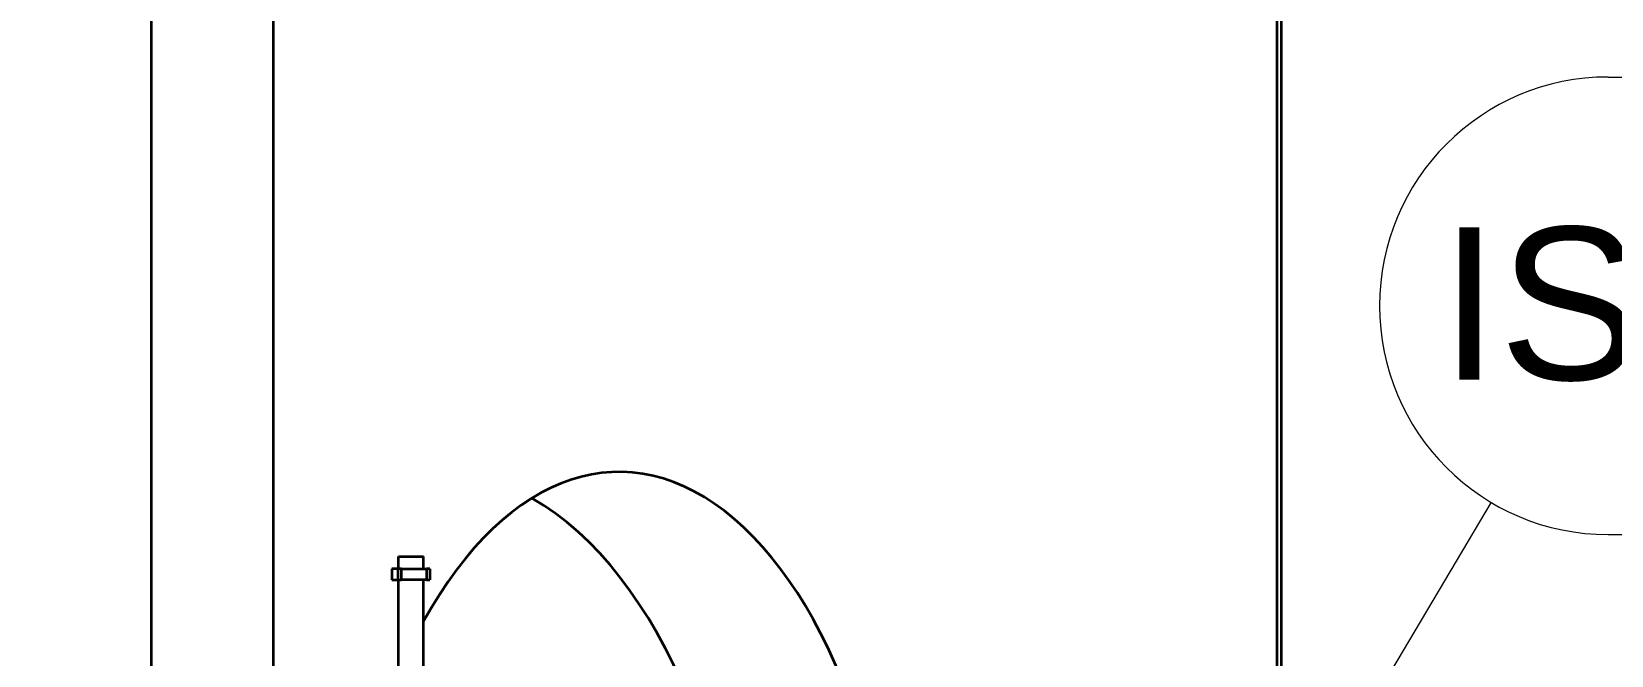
# Model space of a CAD drawing. Header units: millimetres. Extents: x 0 to 42050, y 0 to 29700.
# Drawn here: x 23700 to 24995, y 21882 to 22393 of the extents above; entities that cross this region are included whole.
import ezdxf

# ---------------------------------------------------------------- set-up
doc = ezdxf.new("R2010")
doc.units = ezdxf.units.MM
doc.header["$LTSCALE"] = 50
for name, color, linetype, lineweight in [('Dimension', 7, 'Continuous', 18), ('Symbol', 7, 'Continuous', 18), ('Visible', 7, 'Continuous', 35)]:
    doc.layers.add(name, color=color, linetype=linetype, lineweight=lineweight)
doc.styles.add('Note Text', font='arial.ttf')
doc.styles.add('Title', font='arial.ttf')
doc.dimstyles.new('Default - Method 2b', dxfattribs={"dimscale": 50, "dimtxt": 3, "dimasz": 2.5, "dimexe": 3, "dimexo": 0.5, "dimgap": 0.7, "dimtad": 0, "dimtoh": 1, "dimdec": 1, "dimrnd": 1e-08, "dimtxsty": 'Title', "dimcen": 0.09, "dimdle": 10, "dimclrd": 256, "dimclre": 256, "dimclrt": 7, "dimadec": 0, "dimazin": 2, "dimtfac": 0.833333, "dimtdec": 1, "dimtmove": 0, "dimatfit": 3, "dimfxl": 1, "dimtolj": 1, "dimlwd": -1, "dimlwe": -1, "dimarcsym": 0})

# ---------------------------------------------------------------- blocks, each defined once
blk = doc.blocks.new('*D40')
at = {"layer": 'Defpoints', "color": 0, "transparency": 16777216}
for p in [(23797.6, 26863.8), (21698.2, 20352.3), (22531.3, 20352.3)]:
    blk.add_point(p, dxfattribs=at)
at = {"layer": 'Dimension', "transparency": 16777216}
for p, q in [((23772.6, 26863.8), (21548.2, 26863.8)), ((21698.2, 26738.8), (21698.2, 23852.9)), ((21698.2, 20477.3), (21698.2, 23363.1)), ((22506.3, 20352.3), (21548.2, 20352.3))]:
    blk.add_line(p, q, dxfattribs=at)
for points in [[(21677.4, 26738.8), (21719, 26738.8), (21698.2, 26863.8)], [(21677.4, 20477.3), (21719, 20477.3), (21698.2, 20352.3)]]:
    blk.add_solid(points, dxfattribs=at)
at = {"layer": 'Dimension', "color": 7, "transparency": 16777216, "insert": (21774.8, 23398.1), "char_height": 150, "attachment_point": 7, "rotation": 90, "style": 'Title'}
blk.add_mtext('\\A1;6511', dxfattribs=at)
blk = doc.blocks.new('Balloon18')
at = {"layer": 'Symbol'}
for p, q in [((499.845, 447.118), (515.669, 447.118)), ((491.489, 429.307), (497.931, 440.148)), ((499.845, 439.618), (515.669, 439.618))]:
    blk.add_line(p, q, dxfattribs=at)
blk.add_arc((499.845, 443.368), 3.75, 90, 270, dxfattribs=at)
at = {"layer": 'Symbol', "insert": (507.757, 443.389), "char_height": 2.5, "attachment_point": 5, "style": 'Note Text'}
blk.add_mtext('IS1.C1.HW01', dxfattribs=at)

msp = doc.modelspace()

# ---------------------------------------------------------------- linework, layer by layer
at = {"layer": 'Visible'}
for p, q in [((23797.62, 26745.33), (23797.62, 21385.88)), ((23897.62, 26745.33), (23897.62, 21385.88)), ((24000.27, 21962.88), (24020.97, 21962.88)), ((24000.27, 21952.88), (24000.27, 21962.88)), ((24020.97, 21952.88), (24020.97, 21962.88)), ((23999.8, 21952.88), (23995.05, 21952.88)), ((23995.05, 21952.88), (23995.05, 21943.88)), ((23995.05, 21943.88), (23999.8, 21943.88)), ((24002.88, 21952.88), (23999.8, 21952.88)), ((23999.8, 21952.88), (23999.8, 21943.88)), ((23999.8, 21943.88), (24002.88, 21943.88)), ((24000.27, 21787.88), (24000.27, 21943.88)), ((24002.88, 21952.88), (24023.27, 21952.88)), ((24002.88, 21943.88), (24002.88, 21952.88)), ((24023.27, 21943.88), (24002.88, 21943.88)), ((24020.97, 21787.88), (24020.97, 21943.88)), ((24026.19, 21952.88), (24023.27, 21952.88)), ((24023.27, 21952.88), (24023.27, 21943.88)), ((24023.27, 21943.88), (24026.19, 21943.88)), ((24026.19, 21952.88), (24026.19, 21943.88))]:
    msp.add_line(p, q, dxfattribs=at)
at = {"layer": 'Visible', "color": 9, "true_color": 0xc0c0c0}
for p, q in [((24720.73, 21368), (24720.73, 26112.33)), ((24724.48, 21375.16), (24724.48, 26112.33))]:
    msp.add_line(p, q, dxfattribs=at)
for centre, major_axis, ratio, start_param, end_param in [((24181.09, 21582.33), (0, 450), 0.5189513, 4.6927959, 7.0387163), ((24031.5, 21582.33), (0, -450), 0.5679398, 1.5680335, 2.8307634)]:
    msp.add_ellipse(centre, major_axis=major_axis, ratio=ratio, start_param=start_param, end_param=end_param, dxfattribs=at)

# ---------------------------------------------------------------- block references
at = {"layer": 'Symbol', "xscale": 50, "yscale": 50, "zscale": 50}
msp.add_blockref('Balloon18', (0, 0), dxfattribs=at)

# ---------------------------------------------------------------- dimensions: what is measured, and where the dimension line sits
at = {"layer": 'Dimension'}
dim = msp.add_linear_dim(base=(21698.2, 20352.33), p1=(23797.62, 26863.76), p2=(22531.26, 20352.33), angle=90, dimstyle='Default - Method 2b', override={"dimgap": 0.7, "dimtoh": 0, "dimdec": 0, "dimtol": 0, "dimlim": 0, "dimtp": 0, "dimtm": 0, "dimtdec": 0, "dimtofl": 0, "dimatfit": 1}, dxfattribs=at)
dim.commit()
dim.dimension.update_dxf_attribs({"geometry": '*D40', "text_midpoint": (21698.2, 23608.04), "dimtype": 160})

doc.saveas('drawing.dxf')
